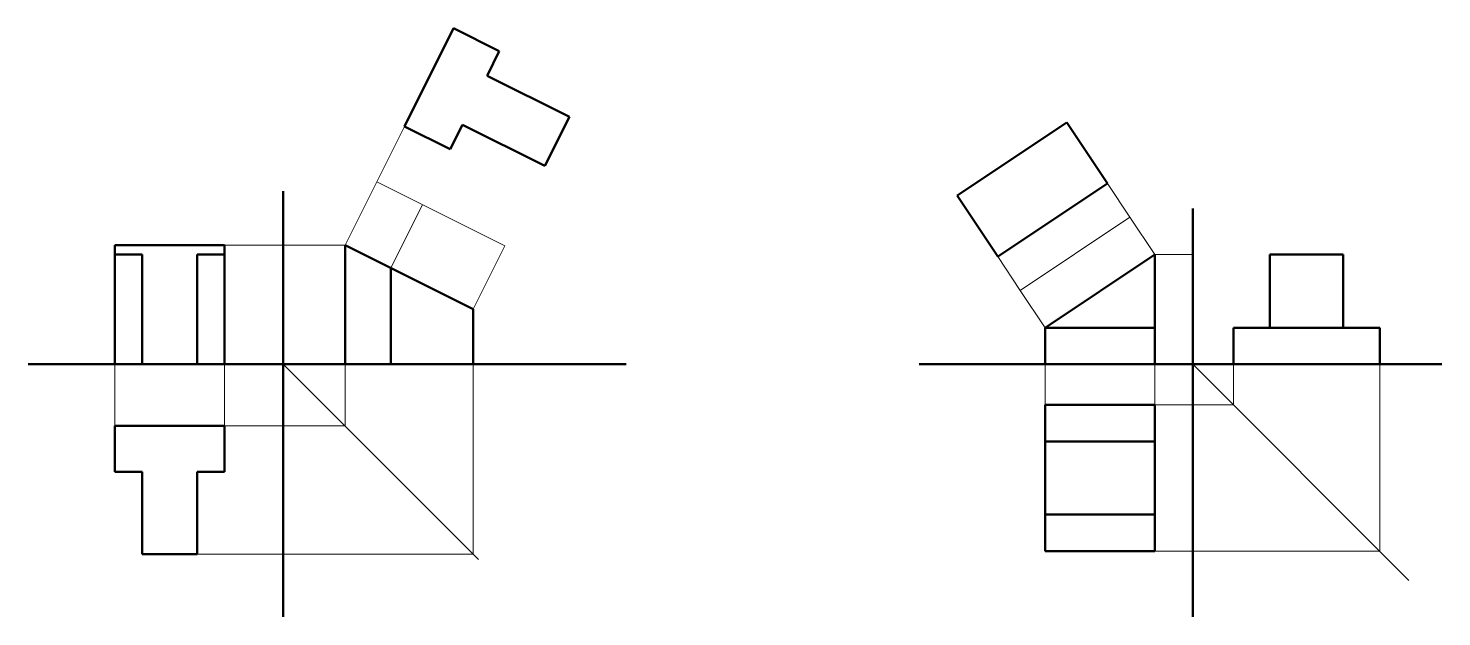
# Model space of a CAD drawing. Header units: millimetres. Extents: x 1061 to 3533, y 2180 to 2502.
# Drawn here: x 2233 to 3005, y 2180 to 2502 of the extents above; entities that cross this region are included whole.
import ezdxf

# ---------------------------------------------------------------- set-up
doc = ezdxf.new("R2010")
doc.units = ezdxf.units.MM
doc.layers.add('construction', color=2, linetype='Continuous', lineweight=15)
doc.layers.add('object', color=7, linetype='Continuous', lineweight=50)

msp = doc.modelspace()

# ---------------------------------------------------------------- linework, layer by layer
at = {"layer": 'construction'}
for p, q in [((2423.28, 2417.79), (2438.4, 2448.02)), ((2405.92, 2383.06), (2423.28, 2417.79)), ((2423.28, 2417.79), (2493.28, 2382.79)), ((2834.97, 2398.42), (2822.65, 2416.89)), ((2430.92, 2370.56), (2448.28, 2405.29)), ((2834.97, 2398.42), (2774.97, 2358.42)), ((2848.59, 2377.99), (2834.97, 2398.42)), ((2340.01, 2383.06), (2405.92, 2383.06)), ((2405.92, 2284.28), (2405.92, 2383.06)), ((2475.92, 2348.06), (2493.28, 2382.79)), ((2774.97, 2358.42), (2762.65, 2376.89)), ((2848.59, 2377.99), (2869.28, 2377.99)), ((2911.48, 2377.99), (2951.48, 2377.99)), ((2788.59, 2337.99), (2774.97, 2358.42)), ((2475.92, 2214.28), (2475.92, 2348.06)), ((2891.48, 2295.79), (2891.48, 2337.99)), ((2971.48, 2215.79), (2971.48, 2337.99)), ((2280.01, 2318.06), (2280.01, 2259.28)), ((2340.01, 2318.06), (2340.01, 2259.28)), ((2372.15, 2318.06), (2478.95, 2211.25)), ((2788.59, 2317.99), (2788.59, 2215.79)), ((2848.59, 2317.99), (2848.59, 2215.79)), ((2869.28, 2317.99), (2987.43, 2199.84)), ((2848.59, 2295.79), (2891.48, 2295.79)), ((2340.01, 2284.28), (2405.92, 2284.28)), ((2325.01, 2214.28), (2475.92, 2214.28)), ((2848.59, 2215.79), (2971.48, 2215.79))]:
    msp.add_line(p, q, dxfattribs=at)
at = {"layer": 'object'}
for p, q in [((2438.4, 2448.02), (2465.23, 2501.68)), ((2465.23, 2501.68), (2490.23, 2489.18)), ((2490.23, 2489.18), (2483.52, 2475.77)), ((2483.52, 2475.77), (2528.52, 2453.27)), ((2515.11, 2426.43), (2528.52, 2453.27)), ((2800.47, 2450.18), (2740.47, 2410.18)), ((2822.65, 2416.89), (2800.47, 2450.18)), ((2438.4, 2448.02), (2463.4, 2435.52)), ((2463.4, 2435.52), (2470.11, 2448.93)), ((2470.11, 2448.93), (2515.11, 2426.43)), ((2372.15, 2412.64), (2372.15, 2179.99)), ((2762.65, 2376.89), (2822.65, 2416.89)), ((2762.65, 2376.89), (2740.47, 2410.18)), ((2869.28, 2403.13), (2869.28, 2180)), ((2280.01, 2318.06), (2280.01, 2383.06)), ((2280.01, 2383.06), (2340.01, 2383.06)), ((2340.01, 2318.06), (2340.01, 2383.06)), ((2405.92, 2383.06), (2405.92, 2318.06)), ((2405.92, 2383.06), (2475.92, 2348.06)), ((2295.01, 2378.06), (2280.01, 2378.06)), ((2295.01, 2348.06), (2295.01, 2378.06)), ((2325.01, 2348.06), (2325.01, 2378.06)), ((2325.01, 2378.06), (2340.01, 2378.06)), ((2848.59, 2377.99), (2788.59, 2337.99)), ((2848.59, 2337.99), (2848.59, 2377.99)), ((2911.48, 2337.99), (2911.48, 2377.99)), ((2951.48, 2377.99), (2911.48, 2377.99)), ((2951.48, 2337.99), (2951.48, 2377.99)), ((2430.92, 2318.06), (2430.92, 2370.56)), ((2295.01, 2318.06), (2295.01, 2348.06)), ((2325.01, 2318.06), (2325.01, 2348.06)), ((2475.92, 2318.06), (2475.92, 2348.06)), ((2788.59, 2317.99), (2788.59, 2337.99)), ((2788.59, 2337.99), (2848.59, 2337.99)), ((2848.59, 2317.99), (2848.59, 2337.99)), ((2891.48, 2317.99), (2891.48, 2337.99)), ((2891.48, 2337.99), (2971.48, 2337.99)), ((2891.48, 2337.99), (2911.48, 2337.99)), ((2971.48, 2337.99), (2951.48, 2337.99)), ((2971.48, 2337.99), (2971.48, 2317.99)), ((2232.77, 2318.06), (2559.52, 2318.06)), ((2280.01, 2318.06), (2295.01, 2318.06)), ((2295.01, 2318.06), (2325.01, 2318.06)), ((2325.01, 2318.06), (2340.01, 2318.06)), ((2405.92, 2318.06), (2430.92, 2318.06)), ((2430.92, 2318.06), (2475.92, 2318.06)), ((2719.79, 2317.99), (3005.37, 2317.99)), ((2788.59, 2317.99), (2848.59, 2317.99)), ((2891.48, 2317.99), (2971.48, 2317.99)), ((2788.59, 2295.79), (2848.59, 2295.79)), ((2788.59, 2295.79), (2788.59, 2275.79)), ((2848.59, 2275.79), (2848.59, 2295.79)), ((2280.01, 2284.28), (2340.01, 2284.28)), ((2280.01, 2284.28), (2280.01, 2259.28)), ((2340.01, 2259.28), (2340.01, 2284.28)), ((2788.59, 2275.79), (2848.59, 2275.79)), ((2788.59, 2275.79), (2788.59, 2235.79)), ((2848.59, 2235.79), (2848.59, 2275.79)), ((2280.01, 2259.28), (2295.01, 2259.28)), ((2295.01, 2259.28), (2295.01, 2214.28)), ((2325.01, 2214.28), (2325.01, 2259.28)), ((2325.01, 2259.28), (2340.01, 2259.28)), ((2788.59, 2235.79), (2848.59, 2235.79)), ((2788.59, 2235.79), (2788.59, 2215.79)), ((2848.59, 2215.79), (2848.59, 2235.79)), ((2295.01, 2214.28), (2325.01, 2214.28)), ((2788.59, 2215.79), (2848.59, 2215.79))]:
    msp.add_line(p, q, dxfattribs=at)

doc.saveas('drawing.dxf')
